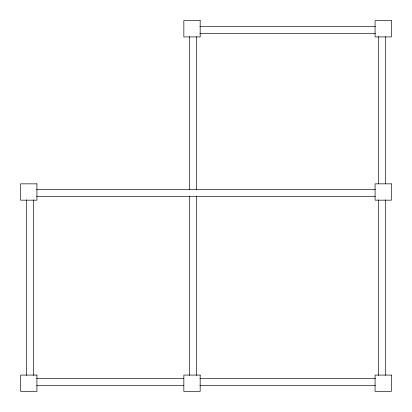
<?xml version="1.0" encoding="UTF-8"?>
<svg xmlns="http://www.w3.org/2000/svg" width="412" height="412" viewBox="0 0 412 412"><rect width="100%" height="100%" fill="white"/><g stroke="black" fill="none" stroke-linecap="round" stroke-linejoin="round"><path stroke-width="0.62" d="M199.887 26.43L375.358 26.43M199.887 33.429L375.358 33.429M36.642 189.675L375.358 189.675M36.642 196.673L375.358 196.673M36.642 378.571L183.824 378.571M199.887 378.571L375.358 378.571M36.642 385.57L183.824 385.57M199.887 385.57L375.358 385.57M385.57 36.642L385.57 183.824M385.57 199.887L385.57 375.358M378.571 36.642L378.571 183.824M378.571 199.887L378.571 375.358M196.673 36.642L196.673 189.613M196.673 196.04L196.673 375.358M189.675 36.642L189.675 189.613M189.675 196.04L189.675 375.358M33.429 199.887L33.429 375.358M26.43 199.887L26.43 375.358M200.17 20.6L183.845 20.6L183.845 36.925L200.17 36.925L200.17 20.6M391.4 20.6L375.075 20.6L375.075 36.925L391.4 36.925L391.4 20.6M36.925 183.845L20.6 183.845L20.6 200.17L36.925 200.17L36.925 183.845M391.4 183.845L375.075 183.845L375.075 200.17L391.4 200.17L391.4 183.845M36.925 375.075L20.6 375.075L20.6 391.4L36.925 391.4L36.925 375.075M200.17 375.075L183.845 375.075L183.845 391.4L200.17 391.4L200.17 375.075M391.4 375.075L375.075 375.075L375.075 391.4L391.4 391.4L391.4 375.075"/></g></svg>
